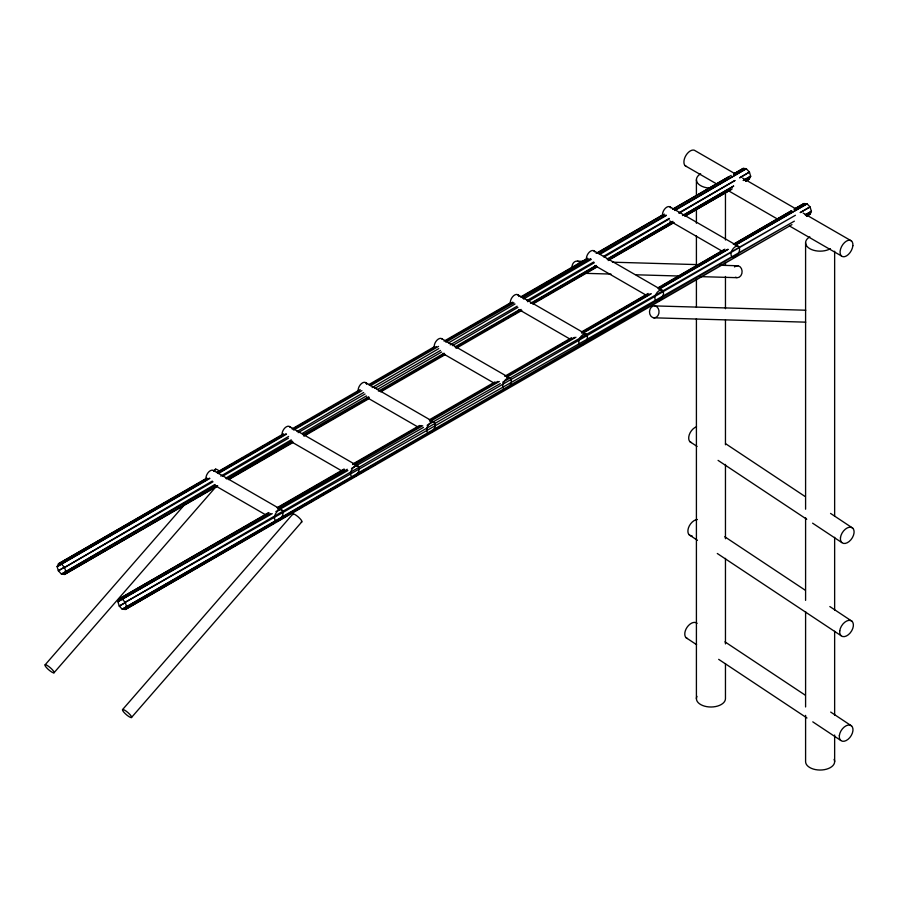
<?xml version="1.0" encoding="UTF-8"?>
<svg xmlns="http://www.w3.org/2000/svg" width="899" height="899" viewBox="0 0 899 899"><rect width="100%" height="100%" fill="white"/><g stroke="black" fill="none" stroke-linecap="round" stroke-linejoin="round"><path stroke-width="1.35" d="M696.41 698.624L696.41 318.606M696.41 307.391L696.41 279.342M696.41 265.329L696.41 235.875M696.41 223.255L696.41 209.231M696.41 195.207L696.41 179.789M805.594 715.379L805.594 761.655A14.53 8.383 0 0 0 822.091 769.96A14.53 8.383 0 0 0 834.103 759.397M805.594 706.962L805.594 611.59M805.594 600.375L805.594 517.622M805.594 509.205L805.594 242.741M274.577 522.881L125.388 609.466L791.952 224.626L126.579 606.701L125.388 609.466L122.242 609.207L119.252 606.095L117.904 601.689L119.106 598.925L268.722 512.554M810.201 214.086L806.549 216.187L810.201 214.086L811.404 211.321L810.055 206.927L807.066 203.815L803.92 203.556L794.188 209.175L803.92 203.556M214.895 484.482L65.807 571.618L64.458 574.461L61.469 574.113L58.334 570.753L57.131 566.606L58.48 563.763L206.871 478.077M749.283 179.081L745.631 181.182L749.283 179.081L750.631 176.238L749.429 172.091L746.294 168.72L743.293 168.383L733.562 174.001L743.293 168.383M45.164 664.766L184.194 505.103M213.659 471.267L215.502 469.154M53.94 672.834A6.001 1.315 41 0 0 48.58 666.35A6.001 1.315 41 0 0 46.141 667.227A6.001 1.315 41 0 0 53.94 672.834L216.906 485.674M122.646 709.502L292.973 513.88M131.423 717.571A6.001 1.315 41 0 0 126.051 711.075A6.001 1.315 41 0 0 123.624 711.952A6.001 1.315 41 0 0 131.423 717.571L301.749 521.948M212.321 481.066L64.604 567.471L65.807 571.618M220.806 476.099L288.613 436.442M297.086 431.486L363.679 392.526M372.152 387.57L438.746 348.621M448.432 342.957L515.026 303.997M523.499 299.041L591.306 259.384M599.779 254.417L666.373 215.468M674.857 210.512L746.294 168.72L674.52 210.164M225.806 478.111L291.254 439.858M302.165 433.475L366.41 395.942M377.31 389.559L441.555 352.015M452.467 345.643L517.914 307.391M527.612 301.727L594.284 262.766M603.982 257.092L669.429 218.839M679.127 213.175L734.888 180.587M127.085 606.375L122.242 609.207L794.368 221.154L125.242 602.296L122.242 599.195L119.106 598.925L268.868 512.913M206.849 478.549L58.48 563.763L61.469 564.1L209.478 478.201M217.974 473.267L285.916 433.835M293.198 429.61L359.926 390.885M369.624 385.255L436.352 346.531M446.061 340.89L512.79 302.165M521.274 297.232L588.002 258.507M597.711 252.877L664.44 214.153M672.935 209.22L731.168 175.417M217.479 485.651L64.458 574.461L217.727 485.977M228.413 479.313L292.782 441.96M303.705 435.61L369.287 397.549M380.221 391.211L444.589 353.858M455.512 347.508L521.094 309.447M532.028 303.109L596.397 265.744M608.533 258.698L672.901 221.345M683.836 215.007L733.629 186.104M122.758 598.88L117.904 601.689L270.644 513.509M490.663 385.356L493.09 383.952M528.309 363.511L531.95 361.398M535.59 359.285L542.872 355.06M545.3 353.644L548.941 351.531M551.368 350.127L553.806 348.711M556.234 347.306L559.875 345.194M562.302 343.778L565.943 341.665M568.37 340.26L570.798 338.856M581.732 332.506L587.8 328.989M590.227 327.573L593.868 325.46M596.295 324.056L604.802 319.123M607.23 317.707L610.87 315.594M613.298 314.189L615.725 312.773M618.152 311.369L621.793 309.256M624.221 307.84L647.291 294.456M658.225 288.118L660.653 286.702M663.08 285.298L723.785 250.057M733.505 244.427L791.783 210.602L733.37 244.281M277.004 521.465L291.557 513.026M293.984 511.61L302.48 506.688M304.896 505.272L313.391 500.35M315.819 498.945L319.46 496.832M321.887 495.416L324.303 494.012M326.73 492.607L330.371 490.494M332.799 489.09L341.294 484.156M343.71 482.752L347.351 480.639M349.778 479.234L352.206 477.818M354.633 476.414L358.274 474.301M360.701 472.896L364.331 470.784M366.758 469.379L369.186 467.963M371.613 466.559L375.254 464.446M382.524 460.221L386.165 458.108M388.593 456.703L392.234 454.591M405.573 446.848L412.855 442.623M438.33 427.834L440.746 426.429M216.603 472.458L283.511 433.835M292.018 428.924L360.139 389.593M368.657 384.682L434.341 346.756M444.072 341.137L510.969 302.514M520.701 296.895L587.598 258.271M596.116 253.349L663.013 214.726M672.744 209.107L728.696 176.811M209.872 478.425L57.131 566.606L62.009 563.83M218.378 473.515L286.5 434.183M293.793 429.969L361.915 390.638M370.433 385.727L438.543 346.396M445.848 342.182L513.958 302.862M522.476 297.94L590.598 258.62M599.105 253.698L666.013 215.075M65.627 566.539L58.334 570.753L65.649 566.584M213.007 481.785L64.604 567.471L61.469 564.1M222.738 476.167L288.422 438.251M298.153 432.633L365.05 394.009M374.782 388.39L440.465 350.464M450.197 344.845L517.105 306.222M526.836 300.603L593.733 261.98M603.465 256.361L669.148 218.435M678.88 212.816L734.831 180.519M215.423 485.235L61.469 574.113L66.335 571.326M226.368 478.92L292.051 440.993M302.997 434.667L368.68 396.751M378.412 391.132L444.095 353.206M455.051 346.89L519.521 309.672M530.466 303.345L596.149 265.43M607.095 259.103L671.564 221.884M682.51 215.569L733.595 186.071M228.672 479.661L293.141 442.432M304.087 436.116L368.556 398.898M380.715 391.874L445.185 354.656M456.13 348.329L521.825 310.413M532.77 304.087L597.239 266.868M608.185 260.553L673.868 222.626M684.813 216.311L731.033 189.622M277.229 507.632L344.137 469.008M352.644 464.098L419.552 425.474M429.284 419.855L494.967 381.929M504.699 376.31L571.595 337.687M581.327 332.068L648.224 293.445M657.956 287.826L724.864 249.203M277.937 509.295L347.272 469.267M354.577 465.053L422.687 425.733M429.992 421.519L499.316 381.491M506.62 377.277L575.956 337.249M583.249 333.035L651.37 293.703M659.877 288.793L727.999 249.461M735.292 245.247L807.066 203.815L735.225 245.067M800.324 212.546L810.055 206.927L800.301 212.49M217.794 472.256L232.392 463.884M234.819 462.479L243.337 457.591M245.764 456.198L248.191 454.804M250.63 453.399L254.282 451.309M256.709 449.905L265.227 445.016M267.655 443.623L281.027 435.936M294.411 428.261L298.063 426.16M300.491 424.766L302.918 423.373M305.357 421.968L309.009 419.878M311.436 418.484L313.863 417.08M317.516 414.99L319.954 413.596M322.381 412.192L324.809 410.798M328.461 408.697L330.899 407.303M333.327 405.91L335.754 404.516M339.406 402.415L341.845 401.021M350.352 396.133L352.79 394.728M419.372 368.556L421.811 367.163M441.285 355.982L443.724 354.577M463.199 343.396L466.851 341.294M485.112 330.81L487.55 329.405M496.068 324.517L498.507 323.112M502.159 321.022L504.586 319.617M507.025 318.224L509.463 316.819M513.115 314.729L515.543 313.324M517.981 311.931L520.42 310.526M535.029 302.143L543.547 297.243M545.985 295.85L554.503 290.95M556.942 289.557L587.373 272.071M589.811 270.678L597.116 266.486M611.725 258.092L673.801 222.435M685.982 215.445L732.236 188.88M277.398 508.014L344.362 469.559M352.891 464.659L421.08 425.497M429.598 420.597L497.788 381.446M506.306 376.546L574.495 337.383M581.799 333.192L649.988 294.029M658.518 289.13L727.92 249.27M122.242 599.195L272.251 513.644M275.903 511.553L347.857 470.525M351.52 468.435L423.463 427.396M427.126 425.317L500.293 383.581M502.732 382.187L795.424 215.266L125.242 602.296L126.579 606.701M577.506 261.182L583.091 261.339M612.399 262.182L700.355 264.699M719.897 265.25L738.045 265.767M584.462 273.318L610.983 274.071M636.11 274.791L677.992 275.993M700.321 276.622L736.618 277.667M654.978 305.918A6.001 4.787 -88.4 0 1 658.012 315.538A6.001 4.787 -88.4 0 1 649.82 314.122A6.001 4.787 -88.4 0 1 654.978 305.918L805.751 310.222M653.562 317.808L805.718 322.157M735.326 173.9L695.376 150.841A9.08 5.237 -60 0 0 688.6 152.178A9.08 5.237 -60 0 0 683.948 161.101L683.97 163.034A9.08 5.237 -60 0 0 686.465 166.472M742.596 178.092L795.862 208.849M803.122 213.041L851.544 240.999M685.274 165.809L716.739 183.98M727.639 190.273L778.489 219.626M789.378 225.919L841.43 255.968M669.901 206.849L738.382 246.393A6.136 3.54 -60 0 1 736.405 255.9A6.136 3.54 -60 0 1 731.123 252.788A6.136 3.54 -60 0 1 738.382 246.393M669.744 220.929L721.403 250.754M593.812 250.787L662.293 290.321A6.136 3.54 -60 0 1 660.316 299.828A6.136 3.54 -60 0 1 655.023 296.715A6.136 3.54 -60 0 1 662.293 290.321M594.857 265.553L646.516 295.378M517.723 294.715L586.204 334.248A6.136 3.54 -60 0 1 584.226 343.766A6.136 3.54 -60 0 1 578.934 340.654A6.136 3.54 -60 0 1 586.204 334.248M518.768 309.481L569.224 338.62M441.623 338.642L510.115 378.187A6.136 3.54 -60 0 1 508.126 387.694A6.136 3.54 -60 0 1 502.844 384.581A6.136 3.54 -60 0 1 510.115 378.187M442.679 353.408L494.338 383.244M365.533 382.569L434.015 422.114A6.136 3.54 -60 0 1 432.037 431.621A6.136 3.54 -60 0 1 426.755 428.508A6.136 3.54 -60 0 1 434.015 422.114M366.578 397.347L417.046 426.474M289.444 426.508L357.926 466.042A6.136 3.54 -60 0 1 355.948 475.549A6.136 3.54 -60 0 1 350.666 472.447A6.136 3.54 -60 0 1 357.926 466.042M290.489 441.274L342.148 471.098M213.355 470.435L281.837 509.969A6.136 3.54 -60 0 1 279.859 519.487A6.136 3.54 -60 0 1 274.566 516.374A6.136 3.54 -60 0 1 281.837 509.969M214.4 485.202L266.059 515.037M725.527 443.657L804.875 496.36M830.552 513.408L852.724 528.14M690.072 441.791L697.073 446.443M718.076 460.389L806.763 519.296M812.595 523.173L841.779 542.547M724.74 536.748L805.313 590.261M829.833 606.555L852.016 621.288M689.263 534.871L697.444 540.31M717.29 553.492L841.071 635.694M724.976 641.864L805.144 695.096M830.698 712.075L851.611 725.965M686.151 637.751L696.601 644.695M718.672 659.349L806.976 717.998M812.786 721.852L840.666 740.371M834.643 251.237L834.643 516.262M834.643 537.299L834.643 610.207M834.643 631.244L834.643 715.379M834.643 735.011L834.643 761.655M725.459 192.33L725.459 240.011M725.459 262.452L725.459 265.261M725.459 276.476L725.459 308.728M725.459 319.954L725.459 444.769M725.459 464.412L725.459 538.737M725.459 558.369L725.459 643.92M725.459 663.563L725.459 698.624A14.53 8.383 0 0 1 708.963 706.929A14.53 8.383 0 0 1 696.95 696.354M687.398 638.504A9.08 5.596 -56.4 0 1 684.824 634.851L684.836 632.918A9.08 5.596 -56.4 0 1 689.915 624.221A9.08 5.596 -56.4 0 1 697.096 623.344M692.061 535.838A9.08 5.596 -56.4 0 1 687.937 531.983L687.96 530.039A9.08 5.596 -56.4 0 1 697.422 519.51M691.32 442.544A9.08 5.596 -56.4 0 1 688.746 438.892L688.758 436.948A9.08 5.596 -56.4 0 1 696.5 426.767M292.86 514.678A6.001 1.315 41 0 1 298.187 516.891A6.001 1.315 41 0 1 301.244 521.948M215.378 469.952A6.001 1.315 41 0 1 218.907 470.728M734.483 266.936A6.001 4.787 -88.4 0 1 742.08 270.97A6.001 4.787 -88.4 0 1 735.416 277.252M572.034 267.88A6.001 4.787 -88.4 0 1 574.472 261.912A6.001 4.787 -88.4 0 1 579.776 262.384M830.384 248.708A14.53 8.383 0 0 1 809.842 248.708A14.53 8.383 0 0 1 809.842 236.853M711.008 188.127A14.53 8.383 0 0 1 697.534 182.969A14.53 8.383 0 0 1 700.669 173.81M206.04 479.257A6.136 3.54 -60 0 1 208.95 471.728A6.136 3.54 -60 0 1 214.265 471.469M282.129 435.33A6.136 3.54 -60 0 1 285.039 427.8A6.136 3.54 -60 0 1 290.355 427.542M358.218 391.402A6.136 3.54 -60 0 1 361.522 383.525A6.136 3.54 -60 0 1 366.691 384.356M434.307 347.464A6.136 3.54 -60 0 1 436.847 340.328A6.136 3.54 -60 0 1 442.151 339.08M510.396 303.536A6.136 3.54 -60 0 1 513.711 295.659A6.136 3.54 -60 0 1 518.869 296.501M586.496 259.609A6.136 3.54 -60 0 1 589.407 252.08A6.136 3.54 -60 0 1 594.722 251.821M662.585 215.67A6.136 3.54 -60 0 1 665.496 208.152A6.136 3.54 -60 0 1 670.811 207.883M839.756 630.862L839.745 632.806A9.08 5.596 -56.4 0 0 846.476 635.941A9.08 5.596 -56.4 0 0 853.331 626.12L853.342 624.176A9.08 5.596 -56.4 0 0 846.611 621.052A9.08 5.596 -56.4 0 0 839.756 630.862M840.464 537.714L840.453 539.647A9.08 5.596 -56.4 0 0 847.184 542.782A9.08 5.596 -56.4 0 0 854.039 532.972L854.05 531.028A9.08 5.596 -56.4 0 0 847.319 527.893A9.08 5.596 -56.4 0 0 840.464 537.714M839.351 735.539L839.34 737.483A9.08 5.596 -56.4 0 0 846.071 740.607A9.08 5.596 -56.4 0 0 852.926 730.797L852.937 728.853A9.08 5.596 -56.4 0 0 846.206 725.729A9.08 5.596 -56.4 0 0 839.351 735.539M749.429 172.091L739.731 177.755L749.429 172.091M125.309 602.555L119.252 606.095L125.332 602.588M750.631 176.238L743.338 180.463L750.631 176.238M811.404 211.321L805.324 214.839L811.404 211.321M852.859 245.708L852.848 243.775A9.08 5.237 -60 0 0 846.431 241.112A9.08 5.237 -60 0 0 840.115 251.27L840.138 253.192A9.08 5.237 -60 0 0 846.555 255.867A9.08 5.237 -60 0 0 852.859 245.708"/></g></svg>
